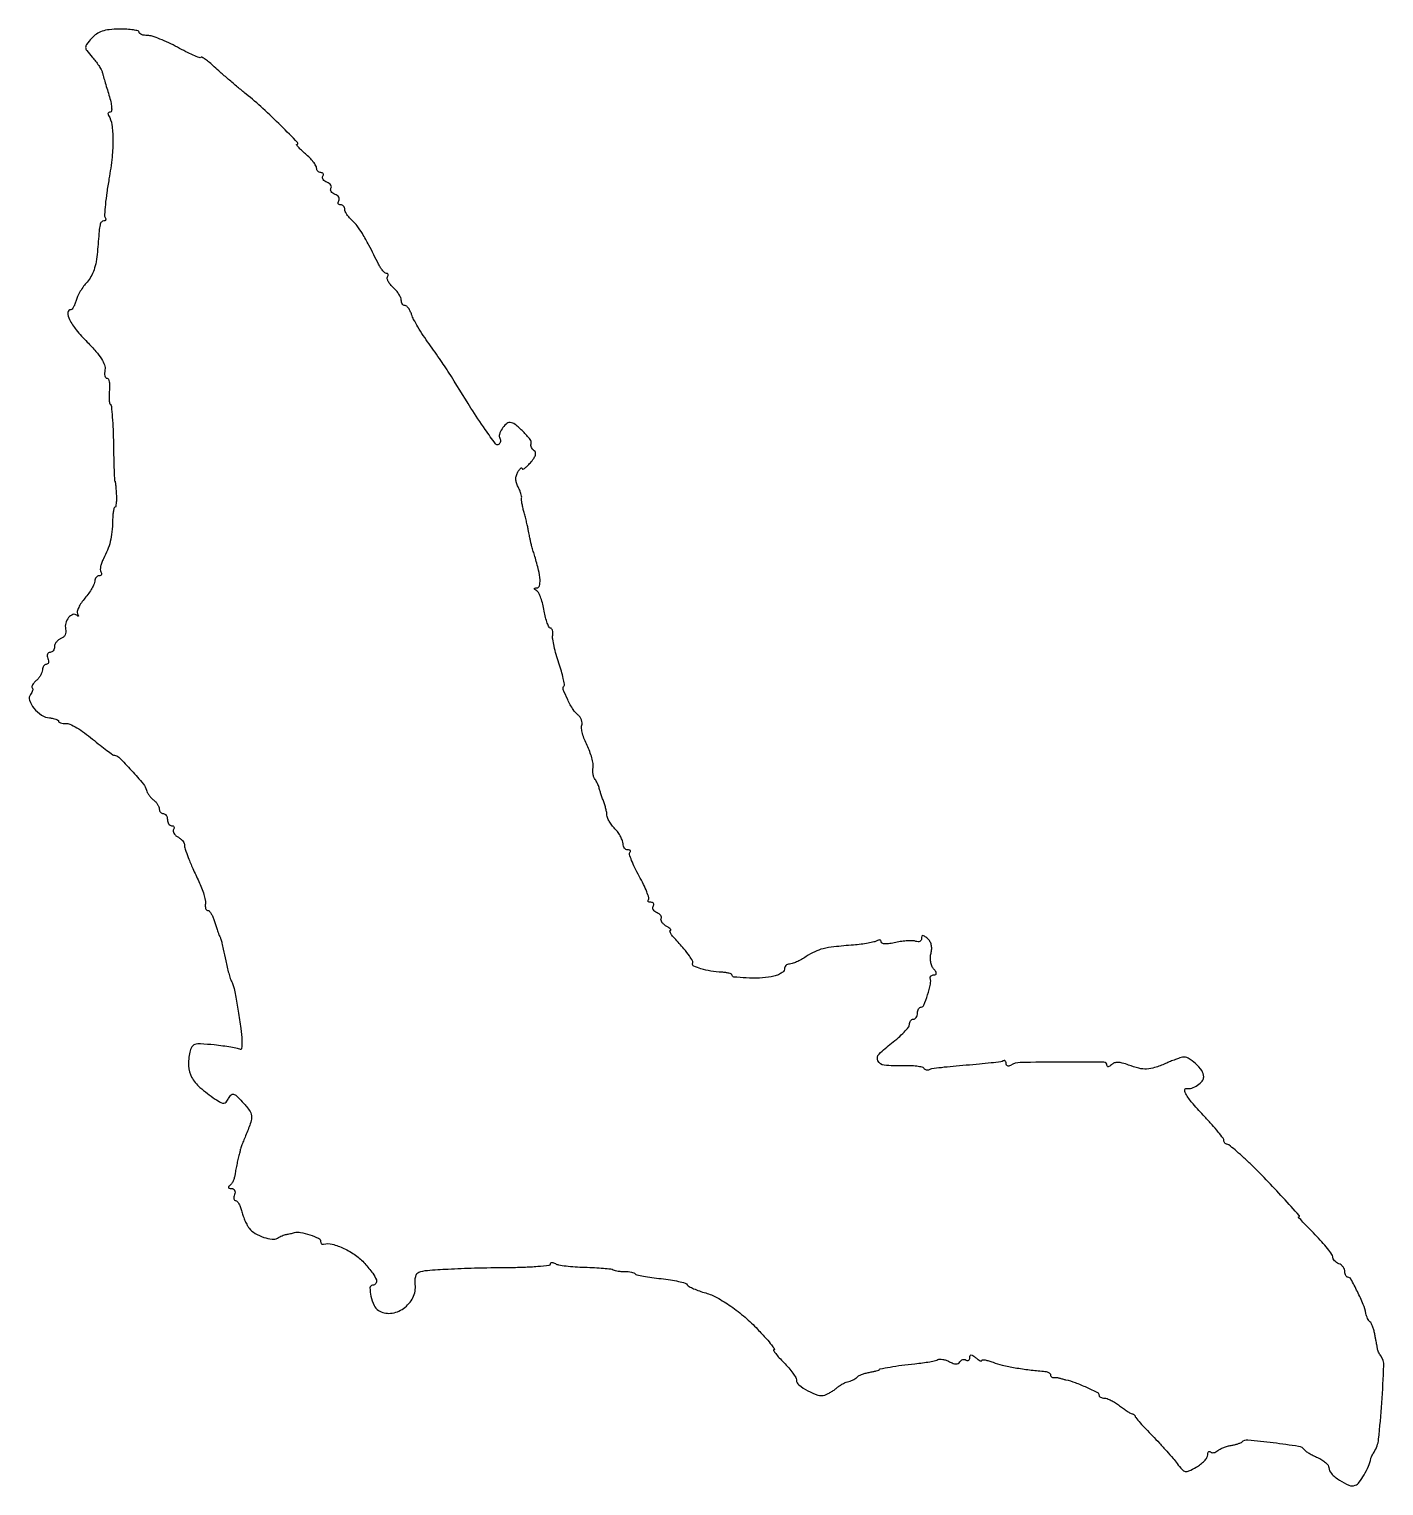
# Model space of a CAD drawing. Extents: x 1 to 337, y 0 to 362.
import ezdxf

# ---------------------------------------------------------------- set-up
doc = ezdxf.new("R2010")
doc.units = 0

msp = doc.modelspace()

# ---------------------------------------------------------------- linework, layer by layer
msp.add_lwpolyline([(16.197589, 359.297293, 0.018487), (14.975162, 357.818265, 0.173638), (14.727512, 357.044826, 0.160182), (15.015805, 356.25903, 0.015128), (16.354907, 354.667751, -0.018311), (17.201977, 353.648058, -0.018218), (17.973686, 352.567411, -0.018405), (18.577546, 351.575608, -0.065157), (18.853387, 350.884924, 0.007454), (19.066872, 350.097473, 0.001387), (19.484473, 348.658384, 0.001486), (19.982383, 346.978675, 0.001357), (20.505519, 345.25, -0.017548), (20.961223, 343.547132, -0.036797), (21.169761, 342.193258, -0.051334), (21.14821, 341.268917, -0.377804), (20.843115, 341, 0.097251), (20.516213, 340.93581, 0.174843), (20.315743, 340.754967, 0.170737), (20.274146, 340.484185, 0.092206), (20.397503, 340.165844, -0.102327), (21.229098, 337.885056, -0.034577), (21.50091, 334.34158, -0.028654), (21.275681, 329.828138, -0.016376), (20.514495, 324.422779, 0.007443), (19.978147, 321.051317, 0.010853), (19.614496, 318.064871, 0.006602), (19.398787, 315.570431, 0.157952), (19.563845, 314.896696, -0.076294), (19.70934, 314.553795, -0.153595), (19.693113, 314.263405, -0.186568), (19.521206, 314.071127, -0.118647), (19.225684, 314, 0.215513), (18.651298, 313.740366, 0.13052), (18.312659, 313.060562, 0.02898), (18.083712, 311.488777, 0.001468), (17.650815, 306.332832, -0.024504), (17.334359, 303.908999, -0.03815), (16.802998, 301.87131, -0.044399), (16.053138, 300.192562, -0.060372), (15.077425, 298.852731, 0.030378), (14.210617, 297.800957, 0.023049), (13.388229, 296.55244, 0.023514), (12.723753, 295.304731, 0.049147), (12.352892, 294.269899, -0.028224), (12.081757, 293.400596, -0.039911), (11.737589, 292.666783, -0.045452), (11.375262, 292.147458, -0.221201), (11.058259, 292, 0.410194), (10.330702, 291.282375, 0.121178), (10.721337, 289.594537, 0.05362), (12.408572, 286.995269, 0.024315), (15.122057, 283.972394, -0.015312), (17.282914, 281.650611, -0.03816), (18.671715, 279.795431, -0.054419), (19.416054, 278.283954, -0.135602), (19.512808, 277.066505, 0.041523), (19.427578, 276.274907, 0.068377), (19.502886, 275.607036, 0.099288), (19.716925, 275.160245, 0.235757), (20.037888, 275, -0.288412), (20.368308, 274.792113, -0.063957), (20.588276, 274.128089, -0.047914), (20.680981, 273.169328, -0.029146), (20.615345, 272.031792, 0.020535), (20.526837, 270.851474, 0.026133), (20.547005, 269.759759, 0.025758), (20.655919, 268.873137, 0.154119), (20.868003, 268.46533, -0.174458), (21.112045, 267.946897, -0.004499), (21.335092, 265.345149, -0.009023), (21.516515, 262.246196, -0.005978), (21.617993, 258.683538, 0.00196), (21.689981, 255.162128, 0.003266), (21.781586, 252.197664, 0.00043), (21.881969, 249.576795, 0.402795), (21.96183, 249.5, -0.378004), (22.043177, 249.428248, -0.003328), (22.14833, 248.545291, -0.009148), (22.246804, 247.496092, -0.005524), (22.326966, 246.249927, -0.014422), (22.35731, 245.003866, -0.023947), (22.302296, 243.954584, -0.020862), (22.188191, 243.156349, -0.361417), (22, 242.999927, 0.340664), (21.799439, 242.845385, 0.020066), (21.622635, 242.045291, 0.023554), (21.485165, 240.995894, 0.014444), (21.417482, 239.75, -0.019238), (21.233301, 236.86959, -0.032761), (20.830461, 234.491829, -0.036156), (20.15724, 232.357929, -0.031121), (19.154859, 230.229333, 0.035715), (18.722154, 229.288155, 0.041143), (18.451715, 228.337996, 0.045473), (18.365335, 227.511766, 0.142671), (18.512773, 226.979333, -0.084852), (18.664049, 226.605238, -0.163654), (18.629152, 226.287679, -0.180623), (18.415311, 226.076338, -0.105925), (18.059017, 226, 0.12613), (17.655139, 225.896471, 0.100773), (17.311086, 225.605065, 0.089948), (17.079825, 225.169162, 0.077244), (17, 224.655539, -0.108133), (16.84716, 223.95708, -0.024321), (16.282352, 222.870834, -0.024124), (15.492118, 221.655058, -0.021316), (14.556942, 220.467914, 0.028706), (13.665682, 219.301478, 0.038731), (13.008776, 218.147857, 0.043188), (12.642825, 217.157315, 0.198574), (12.717267, 216.562375, -0.018835), (12.915858, 216.179852, -0.217016), (12.918135, 216.014727, -0.468161), (12.815755, 215.985124, -0.034605), (12.55377, 216.189889, 0.275289), (11.580365, 216.382476, 0.136232), (10.512618, 215.631845, 0.102918), (9.780036, 214.23203, 0.133996), (9.764728, 212.79168, -0.083926), (9.830756, 212.046, -0.092849), (9.641839, 211.347962, -0.09534), (9.219027, 210.779583, -0.093951), (8.613454, 210.405163, 0.069244), (7.996615, 210.064428, 0.063079), (7.473952, 209.558698, 0.066759), (7.120109, 208.971798, 0.102666), (7, 208.393011, -0.077961), (6.916518, 207.860862, -0.090312), (6.674822, 207.409197, -0.100781), (6.31519, 207.107248, -0.125032), (5.893011, 207, 0.158089), (5.519085, 206.878743, 0.151946), (5.280284, 206.559375, 0.112257), (5.22328, 206.073899, 0.06502), (5.361626, 205.5, -0.055937), (5.511135, 204.925634, -0.100118), (5.483616, 204.440625, -0.147206), (5.289193, 204.122486, -0.184534), (4.968615, 204, 0.140887), (4.599245, 203.893814, 0.099856), (4.284531, 203.595343, 0.084942), (4.072556, 203.148972, 0.068576), (4, 202.622445, -0.087648), (3.890644, 202.003401, -0.043397), (3.552276, 201.277969, -0.041292), (3.05902, 200.565745, -0.047491), (2.475834, 199.979944, 0.034968), (1.929413, 199.457854, 0.05576), (1.550817, 198.935151, 0.076276), (1.381474, 198.489569, 0.254365), (1.467158, 198.199509, -0.179512), (1.595563, 197.919645, -0.08002), (1.560706, 197.50949, -0.064151), (1.376046, 197.037054, -0.048035), (1.061738, 196.57439, 0.264098), (0.803065, 195.122554, 0.085449), (1.909674, 193.146841, 0.075315), (3.792773, 191.429483, 0.129178), (5.789203, 190.740926, -0.027908), (6.636154, 190.629347, -0.042467), (7.350578, 190.430337, -0.051069), (7.853792, 190.181894, -0.258045), (8, 189.91746, 0.25356), (8.131736, 189.674389, 0.072688), (8.534157, 189.488674, 0.054046), (9.121796, 189.382188, 0.034271), (9.818407, 189.380264, -0.127876), (10.807158, 189.191523, -0.021949), (12.510435, 188.289828, -0.022666), (14.46109, 187.022672, -0.018525), (16.429246, 185.5, 0.005732), (18.311965, 183.964865, 0.008464), (20.001655, 182.665208, 0.004537), (21.449095, 181.610624, 0.143084), (21.860839, 181.466667, -0.188288), (22.981075, 180.960582, -0.007603), (26.102129, 177.670579, -0.009778), (29.050529, 174.337879, -0.12055), (29.804957, 172.833333, 0.065998), (30.025068, 172.242572, 0.03327), (30.444814, 171.565533, 0.032341), (30.979391, 170.912722, 0.041241), (31.554957, 170.389757, -0.044559), (32.107833, 169.880682, -0.041689), (32.575519, 169.270845, -0.044453), (32.89715, 168.656134, -0.098619), (33, 168.139757, 0.086463), (33.075826, 167.704545, 0.094072), (33.29375, 167.334804, 0.100251), (33.618535, 167.087499, 0.113217), (34, 167, -0.148195), (34.381354, 166.884432, -0.098894), (34.70625, 166.559375, -0.082425), (34.925306, 166.073457, -0.064853), (35, 165.5, 0.06887), (35.079345, 164.926682, 0.085131), (35.311086, 164.440625, 0.099915), (35.655173, 164.115626, 0.140337), (36.059017, 164, -0.100016), (36.417956, 163.927475, -0.176854), (36.636558, 163.724304, -0.168473), (36.678876, 163.419752, -0.089697), (36.537985, 163.06146, 0.167175), (36.44136, 162.633961, 0.100736), (36.601448, 162.133844, 0.079687), (36.995569, 161.635994, 0.058047), (37.568567, 161.221566, -0.038795), (38.187083, 160.809441, -0.042394), (38.714948, 160.31764, -0.046629), (39.085657, 159.822663, -0.129838), (39.2094, 159.410105, 0.070643), (39.425333, 158.183266, 0.013921), (40.179274, 156.072835, 0.012799), (41.299107, 153.398509, 0.006982), (42.802115, 150.17344, -0.019879), (43.496944, 148.576189, -0.021268), (44.045628, 146.964016, -0.021417), (44.396559, 145.546477, -0.086612), (44.420564, 144.659725, 0.045305), (44.38546, 144.024191, 0.071452), (44.482021, 143.487544, 0.100247), (44.687754, 143.128656, 0.215876), (44.971852, 143, -0.200366), (45.326796, 142.851814, -0.045918), (45.748297, 142.339062, -0.04052), (46.160309, 141.611505, -0.029932), (46.498847, 140.75, 0.000941), (47.152197, 138.754818, 0.005298), (47.51445, 137.693544, 0.009896), (47.770219, 137.01264, 0.021136), (48, 136.5, -0.039835), (48.269926, 135.832003, -0.016471), (48.531501, 134.892184, -0.00861), (48.869201, 133.391174, -0.001442), (49.458868, 130.5, 0.008526), (49.809915, 128.895245, 0.009887), (50.20003, 127.38125, 0.009025), (50.577673, 126.115787, 0.056404), (50.853219, 125.5, -0.045685), (51.258638, 124.643572, -0.031397), (51.564046, 123.612795, -0.013422), (51.904834, 121.91799, -0.001467), (52.571955, 118, -0.008496), (53.212411, 113.725542, -0.023054), (53.474399, 110.673663, -0.034276), (53.419115, 108.767221, -0.555052), (52.946422, 108.533113, 0.089656), (52.368777, 108.760316, 0.007079), (50.740629, 109.059528, 0.009436), (48.773867, 109.354192, 0.007084), (46.599627, 109.606829, 0.008666), (43.216095, 109.892323, 0.088222), (41.820786, 109.739429, 0.194884), (41.055151, 109.132761, 0.073531), (40.553121, 107.834502, 0.066316), (40.243815, 104.397352, 0.113947), (41.006086, 101.638834, 0.090766), (43.061836, 99.083924, 0.031172), (46.856744, 96.199739, 0.016483), (48.283183, 95.316143, 0.144361), (48.998758, 95.144903, 0.213538), (49.550118, 95.426788, 0.04183), (50.188677, 96.372664, -0.056513), (50.825814, 97.259282, -0.278055), (51.39124, 97.429474, -0.132626), (52.107976, 97.025026, -0.011482), (53.581933, 95.506093, -0.027111), (55.287826, 93.452606, -0.130789), (55.844468, 92.054445, -0.111773), (55.67753, 90.452507, -0.017332), (54.543442, 87.44973, 0.003579), (53.982292, 86.079214, 0.005009), (53.501988, 84.846176, 0.003074), (53.115332, 83.804048, 0.064896), (53.043442, 83.481849, -0.009664), (53.021198, 83.279036, -0.008473), (52.990286, 83.068106, -0.008547), (52.955886, 82.878583, -0.025092), (52.923489, 82.75, 0.012242), (52.590407, 81.55814, 0.00831), (52.267208, 80.186512, 0.008238), (51.98553, 78.784834, 0.010912), (51.778162, 77.5, -0.039161), (51.597924, 76.680448, -0.03563), (51.28796, 75.871686, -0.03751), (50.903632, 75.188139, -0.087719), (50.5, 74.765313, 0.058572), (50.174947, 74.462107, 0.294985), (50.14438, 74.227296, 0.239281), (50.354462, 74.06532, 0.043979), (50.856989, 74.015313, -0.112271), (51.351673, 73.896931, -0.160406), (51.671177, 73.583001, -0.137289), (51.770995, 73.098609, -0.074326), (51.638374, 72.5, 0.049078), (51.480358, 71.925316, 0.089679), (51.484539, 71.440625, 0.139421), (51.643778, 71.122874, 0.210315), (51.922977, 71, -0.223322), (52.299828, 70.822846, -0.044549), (52.732834, 70.193831, -0.039316), (53.145375, 69.306649, -0.027698), (53.471986, 68.255594, 0.023325), (53.818482, 67.105161, 0.019417), (54.289952, 65.917926, 0.019854), (54.807744, 64.863696, 0.049158), (55.289297, 64.151419, 0.084667), (56.778135, 62.87394, 0.051846), (58.879867, 61.89317, 0.052979), (60.96669, 61.410818, 0.171666), (62.333916, 61.714726, -0.023509), (62.853534, 62.006561, -0.017535), (63.451213, 62.280421, -0.017816), (64.033978, 62.499084, -0.038029), (64.5, 62.616746, 0.007331), (64.955182, 62.702378, 0.004241), (65.5, 62.817987, 0.004238), (66.044702, 62.943261, 0.007102), (66.5, 63.058904, -0.114283), (68.032653, 63.113121, -0.032416), (70.35503, 62.502698, -0.027336), (72.514851, 61.648794, -0.292877), (73, 60.891592, 0.086787), (73.056999, 60.56568, 0.118756), (73.220312, 60.317864, 0.131495), (73.464328, 60.187641, 0.119937), (73.75, 60.190499, -0.1264), (75.899324, 60.184637, -0.04628), (78.779817, 59.143979, -0.044674), (81.678412, 57.451599, -0.058192), (83.958088, 55.394954, -0.017833), (85.935068, 52.974412, -0.076418), (86.820141, 51.341397, -0.24121), (86.701122, 50.425664, -0.246883), (85.891592, 50, 0.411837), (85.238617, 49.352306, 0.058844), (85.466259, 47.280429, 0.051437), (86.23915, 45.022278, 0.143905), (87.329284, 43.77533, 0.168577), (90.348788, 43.060252, 0.12804), (93.55982, 44.25488, 0.122506), (95.880227, 46.92125, 0.148229), (96.465185, 50.172366, -0.042528), (96.432245, 51.224751, -0.0549), (96.589416, 52.178021, -0.066092), (96.899152, 52.900346, -0.177618), (97.326497, 53.247444, -0.062749), (99.476462, 53.695016, -0.006645), (104.594758, 54.036519, -0.007375), (111.179205, 54.290705, -0.004046), (119.248581, 54.417754, 0.007057), (123.369989, 54.50747, 0.011711), (126.840183, 54.713489, 0.005393), (129.703491, 54.982005, 0.383484), (129.998581, 55.309017, -0.20276), (130.101656, 55.551561, -0.181004), (130.353897, 55.661407, -0.104063), (130.743416, 55.600626, -0.047887), (131.206174, 55.372578, 0.096661), (131.999787, 55.073087, 0.011676), (133.856629, 54.802362, 0.013526), (136.102381, 54.589781, 0.010754), (138.535227, 54.478229, -0.006916), (140.947562, 54.386169, -0.00928), (143.130038, 54.231971, -0.006838), (144.94191, 54.045106, -0.091332), (145.579053, 53.848989, 0.063575), (146.06829, 53.668303, 0.021449), (146.816972, 53.529037, 0.020939), (147.666731, 53.444508, 0.02253), (148.5, 53.434321, -0.030057), (149.302285, 53.412439, -0.034493), (150.059375, 53.293116, -0.036906), (150.674766, 53.103387, -0.134221), (151, 52.861394, 0.172622), (151.436069, 52.585161, 0.008919), (153.092005, 52.240948, 0.013303), (155.11528, 51.913381, 0.009194), (157.419592, 51.646005, -0.013618), (159.729426, 51.357256, -0.019091), (161.770799, 50.965135, -0.015685), (163.403718, 50.531933, -0.182668), (163.919592, 50.138102, 0.129962), (164.371913, 49.71255, 0.019322), (165.504505, 49.15451, 0.020661), (166.925907, 48.590337, 0.016475), (168.5, 48.097236, -0.059898), (171.288515, 46.950078, -0.025162), (174.730641, 44.790841, -0.024266), (178.253167, 42.062157, -0.027338), (181.35, 39.10537, -0.004406), (183.534306, 36.737301, -0.016966), (184.827471, 35.209191, -0.026284), (185.513486, 34.239739, -0.590652), (185.381343, 34, 0.600709), (185.295854, 33.839306, 0.017947), (185.860521, 33.062985, 0.01802), (186.728141, 32.034547, 0.009324), (187.881343, 30.810162, -0.015847), (189.075569, 29.508614, -0.020382), (190.083894, 28.235814, -0.018648), (190.828466, 27.128385, -0.139553), (191, 26.52577, 0.231587), (191.608589, 25.282287, 0.041843), (193.828598, 23.837756, 0.043083), (196.320052, 22.76345, 0.161765), (198, 22.763043, 0.036142), (198.682042, 23.045604, 0.018159), (199.5, 23.493868, 0.017932), (200.316147, 24.021034, 0.025305), (201, 24.551733, -0.031072), (201.684049, 25.070064, -0.02283), (202.5, 25.559902, -0.023225), (203.317894, 25.953544, -0.046625), (204, 26.171245, 0.034114), (204.614109, 26.350471, 0.030974), (205.219002, 26.616323, 0.032357), (205.730299, 26.923303, 0.080681), (206.04341, 27.224747, -0.113028), (206.408427, 27.533651, -0.025937), (207.148816, 27.869063, -0.025528), (208.063121, 28.174548, -0.02247), (209.04341, 28.400436, 0.005564), (209.985263, 28.584185, 0.009107), (210.778377, 28.763219, 0.003342), (211.445112, 28.931274, 0.341742), (211.5, 29.002201, -0.360386), (211.721812, 29.269975, -0.003987), (214.209361, 29.720669, -0.010422), (217.101186, 30.158966, -0.007365), (220.365061, 30.535471, 0.008387), (222.291323, 30.761668, 0.010752), (224.054891, 31.037535, 0.008785), (225.513324, 31.324437, 0.08565), (226.094394, 31.558339, -0.138732), (226.561724, 31.691645, -0.045648), (227.28053, 31.627453, -0.041367), (228.104846, 31.405531, -0.036447), (228.918645, 31.04354, 0.03525), (229.827958, 30.636455, 0.084928), (230.550851, 30.504159, 0.124141), (231.103844, 30.636828, 0.134488), (231.50841, 31.013608, -0.090177), (231.81959, 31.358928, -0.095414), (232.226649, 31.564285, -0.099725), (232.665673, 31.598682, -0.108667), (233.069098, 31.457295, 0.104936), (233.423803, 31.330037, 0.18004), (233.726548, 31.398023, 0.164457), (233.929656, 31.65564, 0.085618), (234, 32.063428, -0.088789), (234.086597, 32.547239, -0.325525), (234.330825, 32.709758, -0.142917), (234.759068, 32.564903, -0.020663), (235.5, 32, 0.022328), (236.076218, 31.563704, 0.049063), (236.559375, 31.296369, 0.099861), (236.875596, 31.229541, 0.416913), (237, 31.352804, -0.414677), (237.168089, 31.520628, -0.03981), (237.805139, 31.468812, -0.03267), (238.689489, 31.265427, -0.01799), (239.7409, 30.90841, 0.03368), (242.021537, 30.212943, 0.013203), (245.244966, 29.551975, 0.012898), (248.813882, 29.012408, 0.014747), (252.25, 28.685814, -0.042606), (252.919876, 28.584277, -0.059937), (253.485938, 28.374226, -0.076444), (253.87102, 28.094842, -0.200254), (254, 27.785714, 0.097956), (254.057499, 27.495037, 0.113764), (254.220313, 27.26559, 0.116235), (254.463996, 27.133829, 0.105602), (254.75, 27.118421, -0.037629), (255.091571, 27.14628, -0.022329), (255.5, 27.130551, -0.02227), (255.908286, 27.078139, -0.035422), (256.25, 26.993421, 0.007066), (256.591483, 26.887899, 0.004232), (257, 26.771707, 0.004236), (257.408624, 26.66293, 0.00735), (257.75, 26.580476, -0.034206), (260.102327, 25.876765, -0.017679), (262.937998, 24.696471, -0.009152), (265.627511, 23.403658, -0.28334), (266, 22.799112, 0.166959), (266.104715, 22.494258, 0.095154), (266.40101, 22.234739, 0.076003), (266.842973, 22.0593, 0.056601), (267.365141, 22, -0.089739), (268.049199, 21.87623, -0.026469), (269.029825, 21.448946, -0.025645), (270.101861, 20.842059, -0.025033), (271.115141, 20.12407, 0.011073), (272.083218, 19.396695, 0.013586), (273.01976, 18.762749, 0.012059), (273.827672, 18.274316, 0.089162), (274.25, 18.12407, -0.061329), (274.536972, 18.039543, -0.070341), (274.78054, 17.890411, -0.081194), (274.945306, 17.702139, -0.138639), (275.002903, 17.502862, 0.177185), (275.121972, 17.183207, 0.003688), (276.252538, 15.880251, 0.008133), (277.625014, 14.372055, 0.005329), (279.252903, 12.677189, -0.00623), (281.017635, 10.833215, -0.005532), (282.80803, 8.872089, -0.00556), (284.380087, 7.071476, -0.016948), (285.391454, 5.802022, 0.021333), (286.628702, 4.276683, 0.165025), (287.414674, 3.82714, 0.159232), (288.326237, 3.940173, 0.019495), (290.135132, 4.877694, 0.034573), (291.227149, 5.602978, 0.04017), (292.151372, 6.439593, 0.044267), (292.797147, 7.260865, 0.14434), (292.993677, 7.916667, -0.045608), (293.041569, 8.416014, -0.133895), (293.191428, 8.723903, -0.257944), (293.408839, 8.80246, -0.15811), (293.657991, 8.675343, 0.153212), (293.997998, 8.497752, 0.08698), (294.466529, 8.495992, 0.072507), (294.989893, 8.666257, 0.058425), (295.486475, 8.988775, -0.054809), (296.086872, 9.384902, -0.025105), (296.943449, 9.771036, -0.024501), (297.895371, 10.091059, -0.03098), (298.802715, 10.287663, 0.019551), (299.665061, 10.453991, 0.021692), (300.481932, 10.682719, 0.02168), (301.156232, 10.936328, 0.095868), (301.506023, 11.172689, -0.224121), (302.942843, 11.688139, -0.007135), (309.258154, 10.98563, -0.007605), (315.519977, 10.101527, -0.19955), (316.939161, 9.232594, 0.085186), (317.320432, 8.860393, 0.016023), (318.143066, 8.331538, 0.016717), (319.156058, 7.77038, 0.014623), (320.25, 7.251084, -0.035618), (321.304783, 6.695009, -0.042959), (322.201419, 6.024303, -0.048281), (322.830861, 5.343486, -0.157537), (323.031425, 4.771439, 0.191474), (323.656467, 3.305674, 0.04969), (325.67251, 1.641589, 0.049687), (327.976739, 0.408216, 0.191951), (329.567997, 0.387719, 0.141751), (330.543891, 1.126574, 0.028094), (331.766639, 2.972825, 0.030597), (332.84281, 5.103981, 0.05274), (333.431519, 7, -0.054566), (333.514391, 7.263509, -0.012808), (333.71134, 7.682575, -0.013047), (333.964215, 8.155475, -0.012494), (334.244932, 8.621532, 0.115869), (335.355971, 11.798702, 0.008979), (336.151441, 20.842089, 0.007135), (336.664047, 30.067369, 0.171849), (335.913852, 32.5, -0.026527), (335.622887, 32.937903, -0.022782), (335.363579, 33.426562, -0.023415), (335.169018, 33.89259, -0.059011), (335.085037, 34.25, 0.005447), (335.047027, 34.55547, 0.005833), (335.003151, 34.853125, 0.005552), (334.959645, 35.107915, 0.027181), (334.92569, 35.25, -0.023525), (334.88135, 35.429725, -0.00079), (334.740744, 36.148186, -0.001494), (334.578606, 36.997227, -0.00104), (334.400436, 37.95659, 0.02247), (334.174548, 38.936879, 0.025528), (333.869063, 39.851184, 0.025937), (333.533651, 40.591573, 0.113028), (333.224747, 40.95659, -0.084053), (332.927021, 41.270014, -0.034231), (332.632024, 41.780998, -0.032657), (332.38349, 42.385893, -0.035774), (332.224696, 43, 0.052826), (331.556123, 45.264634, 0.017322), (330.11309, 48.433957, 0.009429), (328.493155, 51.539782, 0.270277), (327.75, 51.988527, -0.178145), (327.46369, 52.098881, -0.090203), (327.220312, 52.405827, -0.070979), (327.05546, 52.859187, -0.051806), (327, 53.393011, 0.096313), (326.888097, 53.968559, 0.06686), (326.559375, 54.545909, 0.064359), (326.073431, 55.037471, 0.074185), (325.5, 55.361626, -0.058088), (324.926395, 55.662042, -0.059007), (324.440625, 56.084989, -0.065063), (324.110594, 56.560624, -0.119732), (324, 57.015842, 0.156911), (323.797119, 57.64641, 0.012067), (322.710502, 59.085614, 0.015612), (321.291748, 60.763006, 0.01125), (319.610219, 62.547227, -0.00353), (317.949938, 64.255285, -0.00623), (316.606942, 65.691998, -0.002189), (315.509061, 66.906864, -0.648499), (315.550671, 67, 0.649649), (315.685659, 67.303465, 0.001752), (311.674057, 71.721485, 0.006589), (307.473564, 76.195261, 0.008608), (303.509624, 80.167935, 0.007093), (301.542309, 82.0195, 0.010511), (299.762031, 83.580581, 0.005989), (298.234444, 84.833396, 0.170349), (297.759624, 85, -0.118546), (297.469889, 85.069673, -0.100633), (297.22314, 85.266196, -0.092416), (297.057456, 85.5601, -0.082441), (297, 85.906199, 0.162839), (296.814364, 86.461082, 0.007915), (295.604688, 88.014857, 0.012185), (294.069886, 89.830701, 0.008427), (292.25, 91.812075, -0.010985), (289.369986, 94.980023, -0.036619), (287.686093, 97.229189, -0.119505), (287.276412, 98.419172, -0.505791), (287.75, 98.841241, 0.131925), (289.040291, 98.910643, 0.070734), (290.481639, 99.619922, 0.07285), (291.619944, 100.667632, 0.17201), (292, 101.739693, 0.156315), (291.518646, 103.241768, 0.053062), (289.977112, 104.977317, 0.05302), (288.135501, 106.327316, 0.185102), (286.706393, 106.558772, 0.030537), (286.053993, 106.380635, 0.006938), (284.973128, 105.996487, 0.007157), (283.737032, 105.517516, 0.006902), (282.5, 104.997724, -0.024626), (279.822536, 103.982716, -0.068094), (277.842639, 103.628294, -0.071516), (275.896608, 103.826758, -0.029268), (273.355072, 104.621143, 0.023017), (271.809607, 105.125473, 0.062497), (270.671619, 105.291156, 0.091728), (269.8027, 105.148077, 0.110258), (269.105072, 104.705072, -0.040756), (268.673613, 104.33875, -0.125739), (268.319959, 104.200645, -0.263335), (268.09482, 104.293939, -0.167277), (268, 104.569431, 0.411644), (267.253147, 105.322871, 0.002523), (256.685682, 105.362358, 0.004492), (246.504411, 105.257554, 0.134374), (244.061645, 104.538099, -0.082), (243.65596, 104.371368, -0.160529), (243.311858, 104.403128, -0.182732), (243.083211, 104.625663, -0.109805), (243, 105, 0.06988), (242.944706, 105.393709, 0.144648), (242.779587, 105.653389, 0.189911), (242.534753, 105.740484, 0.130736), (242.249657, 105.654296, -0.105587), (241.673801, 105.448532, -0.003519), (239.253136, 105.142522, -0.006542), (236.374191, 104.837295, -0.004494), (233.102407, 104.563291, 0.004692), (229.828276, 104.287787, 0.006791), (226.941895, 103.978013, 0.003771), (224.51931, 103.666126, 0.104881), (223.921849, 103.4517, -0.102997), (223.584343, 103.329149, -0.098792), (223.220604, 103.348777, -0.096964), (222.88683, 103.507619, -0.095216), (222.635078, 103.781438, 0.206107), (222.189724, 104.093169, 0.019791), (220.854946, 104.314881, 0.022622), (219.176238, 104.449106, 0.015917), (217.281561, 104.454261, -0.029033), (212.758769, 104.585179, -0.264552), (211.196699, 105.663605, -0.317869), (211.482125, 107.364725, -0.036513), (214.578938, 110.059145, 0.01767), (216.272066, 111.423754, 0.023609), (217.701313, 112.784674, 0.021976), (218.75598, 113.990256, 0.170315), (219, 114.685855, -0.074499), (219.075232, 115.187973, -0.088487), (219.29375, 115.61397, -0.100657), (219.618647, 115.898746, -0.130495), (220, 116, 0.148195), (220.381354, 116.115568, 0.098894), (220.70625, 116.440625, 0.082425), (220.925306, 116.926543, 0.064853), (221, 117.5, -0.059467), (221.068469, 118.073648, -0.07837), (221.27041, 118.559375, -0.096736), (221.569427, 118.88469, -0.16), (221.920545, 119, 0.307654), (222.628118, 119.480892, 0.01838), (223.534491, 122.04167, 0.024331), (224.223779, 124.688342, 0.114208), (224.190499, 126.25, -0.155187), (224.207399, 126.53524, -0.132277), (224.385677, 126.779687, -0.102897), (224.707406, 126.944156, -0.066974), (225.122445, 127, 0.118502), (225.536412, 127.099509, 0.302213), (225.680603, 127.356071, 0.130423), (225.526957, 127.798374, 0.024756), (225.010777, 128.487014, -0.0848), (224.580536, 129.232333, -0.048304), (224.314563, 130.241071, -0.046355), (224.238837, 131.34282, -0.055528), (224.378667, 132.372592, 0.052281), (224.534503, 133.467043, 0.069267), (224.432817, 134.46698, 0.076244), (224.077892, 135.325902, 0.083701), (223.490334, 136.008022, 0.017629), (222.712443, 136.6086, 0.155543), (222.304565, 136.740876, 0.339419), (222.073873, 136.565705, 0.066827), (222, 136.015456, -0.125945), (221.890967, 135.589461, -0.151036), (221.595017, 135.302575, -0.129005), (221.148002, 135.205684, -0.080992), (220.621335, 135.315066, 0.084838), (219.85744, 135.46764, 0.021339), (218.583886, 135.448784, 0.021165), (217.108864, 135.301086, 0.019928), (215.621335, 135.027366, -0.019798), (214.128425, 134.752255, -0.045142), (212.985182, 134.692272, -0.071257), (212.242656, 134.827448, -0.322657), (212, 135.164328, 0.141318), (211.911393, 135.471568, 0.191328), (211.680429, 135.640377, 0.137372), (211.328679, 135.633353, 0.065235), (210.912099, 135.445674, -0.081198), (210.226506, 135.162628, -0.012398), (208.774278, 134.861136, -0.013591), (207.026815, 134.592164, -0.011406), (205.162099, 134.399921, 0.006581), (200.283038, 133.944454, 0.033336), (197.592606, 133.474614, 0.051955), (195.573746, 132.752839, 0.033229), (193.402091, 131.527805, -0.018708), (192.22066, 130.815392, -0.020262), (191.019779, 130.213376, -0.020243), (189.954969, 129.783506, -0.086015), (189.280818, 129.666667, 0.099613), (188.792019, 129.56831, 0.098078), (188.37624, 129.288311, 0.097808), (188.097754, 128.870215, 0.098467), (188, 128.378646, -0.204748), (187.771532, 127.844112, -0.061179), (187.045312, 127.302548, -0.050218), (185.994255, 126.835435, -0.03633), (184.75, 126.524043, -0.033195), (181.865098, 126.216412, -0.022167), (178.54207, 126.231226, -0.013344), (175.489549, 126.462039, -0.383054), (175.001281, 127, 0.308059), (174.861421, 127.203099, 0.029778), (174.261131, 127.395742, 0.029698), (173.448835, 127.553324, 0.018646), (172.485404, 127.645078, -0.024527), (169.750824, 127.937989, -0.033109), (167.324857, 128.485438, -0.034034), (165.53786, 129.150286, -0.38219), (165.25586, 129.787819, 0.202688), (165.193765, 130.505611, 0.03397), (164.450859, 131.70607, 0.022825), (163.093876, 133.426926, 0.005899), (160.75, 136.071676, -0.020904), (160.130441, 136.814519, -0.045359), (159.734375, 137.442487, -0.088961), (159.606869, 137.862727, -0.436834), (159.75, 138.030409, 0.422093), (159.85247, 138.144574, 0.176457), (159.759447, 138.354756, 0.051156), (159.360314, 138.692709, 0.01829), (158.728968, 139.091869, -0.045925), (158.088929, 139.547829, -0.066943), (157.629542, 140.064965, -0.08838), (157.410555, 140.560198, -0.201048), (157.473224, 140.956676, 0.180159), (157.546016, 141.32123, 0.118035), (157.37959, 141.721096, 0.087324), (156.988856, 142.09787, 0.05671), (156.430874, 142.388152, -0.069662), (155.88198, 142.691952, -0.099962), (155.513622, 143.106118, -0.123645), (155.381589, 143.56249, -0.148363), (155.495635, 143.992937, 0.099178), (155.638361, 144.376931, 0.176262), (155.57516, 144.704175, 0.16916), (155.312823, 144.923317, 0.09044), (154.89235, 145, -0.050762), (154.464714, 145.043528, -0.152326), (154.210719, 145.184007, -0.259831), (154.157313, 145.389012, -0.133745), (154.293075, 145.626408, 0.280494), (154.410013, 146.107456, 0.015936), (153.877877, 147.610169, 0.020596), (153.07356, 149.443699, 0.01329), (152, 151.5, -0.01329), (150.92644, 153.556301, -0.020596), (150.122123, 155.389831, -0.015936), (149.589987, 156.892544, -0.280494), (149.706925, 157.373592, 0.122882), (149.849736, 157.611372, 0.257477), (149.806618, 157.815993, 0.162305), (149.571211, 157.956241, 0.053927), (149.166667, 158, -0.131216), (148.721758, 158.118804, -0.100624), (148.342708, 158.452908, -0.088243), (148.087743, 158.952692, -0.074061), (148, 159.541813, 0.091681), (147.863113, 160.282083, 0.032799), (147.4125, 161.261326, 0.031223), (146.76539, 162.29515, 0.032092), (146, 163.230375, -0.026262), (145.234528, 164.143776, -0.028104), (144.5875, 165.112628, -0.029199), (144.131204, 166.001569, -0.104339), (144, 166.623462, 0.045911), (143.941643, 167.257663, 0.014695), (143.741441, 168.183749, 0.014524), (143.456742, 169.207115, 0.015736), (143.119801, 170.1849, -0.005889), (142.767808, 171.144588, -0.005863), (142.437989, 172.113689, -0.005758), (142.16952, 172.967058, -0.022813), (142.034764, 173.5, 0.042754), (141.900277, 173.95482, 0.021812), (141.659052, 174.5, 0.021502), (141.359583, 175.044042, 0.030082), (141.043388, 175.5, -0.086396), (140.763357, 176.019843, -0.039739), (140.578195, 176.768966, -0.037804), (140.504687, 177.608779, -0.042738), (140.564251, 178.41563, 0.080479), (140.562785, 179.393426, 0.025601), (140.253479, 180.821453, 0.024809), (139.739793, 182.402725, 0.025259), (139.074637, 183.91563, -0.02461), (138.423469, 185.391521, -0.02804), (137.952015, 186.862101, -0.028917), (137.698297, 188.137592, -0.120053), (137.776411, 188.9128, 0.101338), (137.862334, 189.534195, 0.070448), (137.717491, 190.229955, 0.06713), (137.373122, 190.891472, 0.074237), (136.875404, 191.4128, -0.088857), (135.627325, 192.798522, -0.02735), (134.270564, 195.274694, -0.020506), (133.185289, 197.802353, -0.295679), (133.379822, 198.713156, 0.249191), (133.494279, 199.087181, 0.009586), (133.18112, 200.551823, 0.015166), (132.710167, 202.321165, 0.009888), (132.06487, 204.333929, -0.013589), (131.406778, 206.440091, -0.015326), (130.892574, 208.496529, -0.014679), (130.562077, 210.262424, -0.076483), (130.559123, 211.25, 0.044434), (130.599964, 211.920148, 0.070519), (130.503571, 212.485938, 0.09941), (130.292945, 212.864508, 0.21966), (129.999414, 213, -0.287629), (129.639635, 213.225633, -0.02604), (129.209064, 214.248437, -0.027502), (128.797302, 215.621284, -0.0177), (128.465431, 217.25, 0.021169), (128.110753, 218.930978, 0.025747), (127.632524, 220.467377, 0.025705), (127.108077, 221.691928, 0.135129), (126.627533, 222.234687, -0.019328), (126.11956, 222.594383, -0.227809), (126.013339, 222.804518, -0.375232), (126.130243, 222.943908, -0.035314), (126.612487, 222.984687, 0.339465), (127.264309, 223.499275, 0.077789), (127.403043, 224.991059, 0.043201), (127.04244, 227.395223, 0.015148), (126.125101, 230.768498, -0.002132), (125.738844, 232.055579, -0.002915), (125.402658, 233.218317, -0.001903), (125.129841, 234.197137, -0.033726), (125.0645, 234.518498, 0.007631), (125.034195, 234.721178, 0.006687), (124.996472, 234.931996, 0.006736), (124.95729, 235.121481, 0.019907), (124.923489, 235.25, -0.023574), (124.879254, 235.423343, -0.001183), (124.762802, 235.996785, -0.001899), (124.628562, 236.679373, -0.001373), (124.483913, 237.441183, 0.008945), (124.293782, 238.365886, 0.004112), (124.014688, 239.563796, 0.004071), (123.700338, 240.819649, 0.005623), (123.396386, 241.941183, -0.013233), (123.13206, 242.978799, -0.015279), (122.936888, 243.98056, -0.014429), (122.822756, 244.833578, -0.081448), (122.849466, 245.29051, 0.107987), (122.851952, 245.720326, 0.024599), (122.664719, 246.4283, 0.024348), (122.362316, 247.240518, 0.021577), (121.971228, 248.05376, -0.049692), (121.565315, 249.035401, -0.070354), (121.422053, 249.968679, -0.073734), (121.545039, 250.871671, -0.06132), (121.927316, 251.76325, -0.022025), (122.319572, 252.373093, -0.070233), (122.650879, 252.724571, -0.265985), (122.855775, 252.756537, -0.301674), (122.969591, 252.59699, 0.469753), (123.153584, 252.454541, 0.097411), (123.584866, 252.643895, 0.043384), (124.242335, 253.19167, 0.018752), (125.021441, 254.024722, 0.028202), (125.833003, 255.074608, 0.073966), (126.249634, 255.928346, 0.129116), (126.281628, 256.573715, 0.2053), (125.968655, 257.019372, -0.077725), (125.580839, 257.351845, -0.071093), (125.298925, 257.796551, -0.074389), (125.162234, 258.28186, -0.102082), (125.197214, 258.732789, 0.245895), (124.982205, 259.786171, 0.024523), (123.204536, 261.762192, 0.026803), (121.223501, 263.555, 0.172164), (119.969435, 264, 0.187479), (118.993797, 263.62085, 0.062791), (117.986056, 262.434247, 0.063606), (117.320953, 261.06302, 0.223132), (117.430222, 260.112903, -0.088856), (117.59356, 259.699558, -0.094956), (117.597789, 259.265138, -0.09993), (117.443446, 258.877373, -0.110247), (117.154736, 258.595632, -0.389102), (116.350558, 258.749106, -0.008466), (113.821049, 262.268902, -0.010796), (110.287384, 267.608542, -0.002684), (104.741941, 276.5, 0.010566), (104.041536, 277.584562, 0.002415), (102.809592, 279.387709, 0.002497), (101.368842, 281.452633, 0.00243), (99.894476, 283.521988, -0.010556), (98.458709, 285.608092, -0.011026), (97.133684, 287.723245, -0.010756), (96.07008, 289.597894, -0.046842), (95.572368, 290.771988, 0.035648), (95.233122, 291.624823, 0.046183), (94.798993, 292.345521, 0.053737), (94.340096, 292.846251, 0.182381), (93.932612, 293, -0.142781), (93.576969, 293.103671, -0.099636), (93.273955, 293.395097, -0.08429), (93.069807, 293.830893, -0.067579), (93, 294.345012, 0.104571), (92.864655, 294.985081, 0.036498), (92.419427, 295.820339, 0.034345), (91.779907, 296.694962, 0.033816), (91.023581, 297.478659, -0.035466), (90.306148, 298.226977, -0.049082), (89.78502, 298.996374, -0.059465), (89.514837, 299.675847, -0.206161), (89.582598, 300.133647, 0.070893), (89.727732, 300.465728, 0.144439), (89.723101, 300.747801, 0.187462), (89.573421, 300.935211, 0.129873), (89.309017, 301.007802, -0.177884), (88.925044, 301.153089, -0.037138), (88.408924, 301.671958, -0.034668), (87.868693, 302.398768, -0.026748), (87.380937, 303.257802, 0.004095), (84.966185, 307.998507, 0.015979), (83.35685, 310.867142, 0.025832), (82.070523, 312.768241, 0.049755), (80.82393, 314.117295, -0.031582), (80.125922, 314.819739, -0.033377), (79.535779, 315.592242, -0.035442), (79.123107, 316.321801, -0.111438), (79, 316.867295, 0.092376), (78.919426, 317.299697, 0.096128), (78.688914, 317.667268, 0.099346), (78.345044, 317.91326, 0.106126), (77.940983, 318, -0.110022), (77.586502, 318.078957, -0.182842), (77.375882, 318.295825, -0.160356), (77.346067, 318.622228, -0.081847), (77.504365, 319.007063, 0.148363), (77.618411, 319.43751, 0.123645), (77.486378, 319.893882, 0.099962), (77.11802, 320.308048, 0.069662), (76.569126, 320.611848, -0.061778), (76.014705, 320.907431, -0.092661), (75.63285, 321.299033, -0.121115), (75.480197, 321.721222, -0.166377), (75.569126, 322.111848, 0.166377), (75.658054, 322.502473, 0.121115), (75.505402, 322.924662, 0.092661), (75.123546, 323.316264, 0.061778), (74.569126, 323.611848, -0.061252), (74.014336, 323.906882, -0.092131), (73.631568, 324.296958, -0.120855), (73.477508, 324.716845, -0.167719), (73.564761, 325.104785, 0.095482), (73.694547, 325.446288, 0.17347), (73.644424, 325.737031, 0.172183), (73.420729, 325.931465, 0.093902), (73.059017, 326, -0.106217), (72.654957, 326.086815, -0.099361), (72.311086, 326.33301, -0.096103), (72.080571, 326.700887, -0.092296), (72, 327.133651, 0.140562), (71.832598, 327.717358, 0.026894), (71.192188, 328.629048, 0.026761), (70.302822, 329.64379, 0.021839), (69.25, 330.632429, -0.010316), (68.236967, 331.540705, -0.020949), (67.486694, 332.30316, -0.026638), (67.036899, 332.856897, -0.61232), (67.108958, 332.998779, 0.662425), (67.305585, 333.465575, 0.004491), (63.186947, 337.62533, 0.010402), (58.684131, 341.910013, 0.01492), (54.506933, 345.5, -0.003981), (52.398266, 347.233509, -0.003175), (50.151066, 349.135447, -0.003209), (48.092423, 350.923406, -0.008086), (46.623065, 352.258968, 0.014101), (45.465728, 353.285768, 0.022984), (44.422026, 354.081739, 0.019198), (43.562431, 354.629315, 0.340906), (43.256517, 354.58985, -0.298942), (42.906741, 354.517334, -0.008114), (41.391718, 355.145005, -0.014262), (39.579204, 355.992818, -0.008971), (37.509407, 357.080882, 0.01506), (35.319354, 358.198343, 0.016654), (33.137384, 359.142509, 0.016219), (31.231698, 359.822296, 0.077708), (30.095192, 360, -0.037447), (29.292822, 360.060178, -0.05625), (28.615463, 360.241894, -0.07384), (28.152658, 360.508042, -0.229268), (28, 360.823468, 0.342856), (27.751471, 361.143302, 0.023772), (26.558475, 361.387711, 0.025871), (24.973943, 361.551192, 0.015777), (23.092682, 361.587935, 0.021835), (20.585549, 361.448179, 0.055405), (18.804202, 361.068413, 0.07096), (17.422966, 360.379904, 0.059826)], format="xyb", close=True)

doc.saveas('drawing.dxf')
